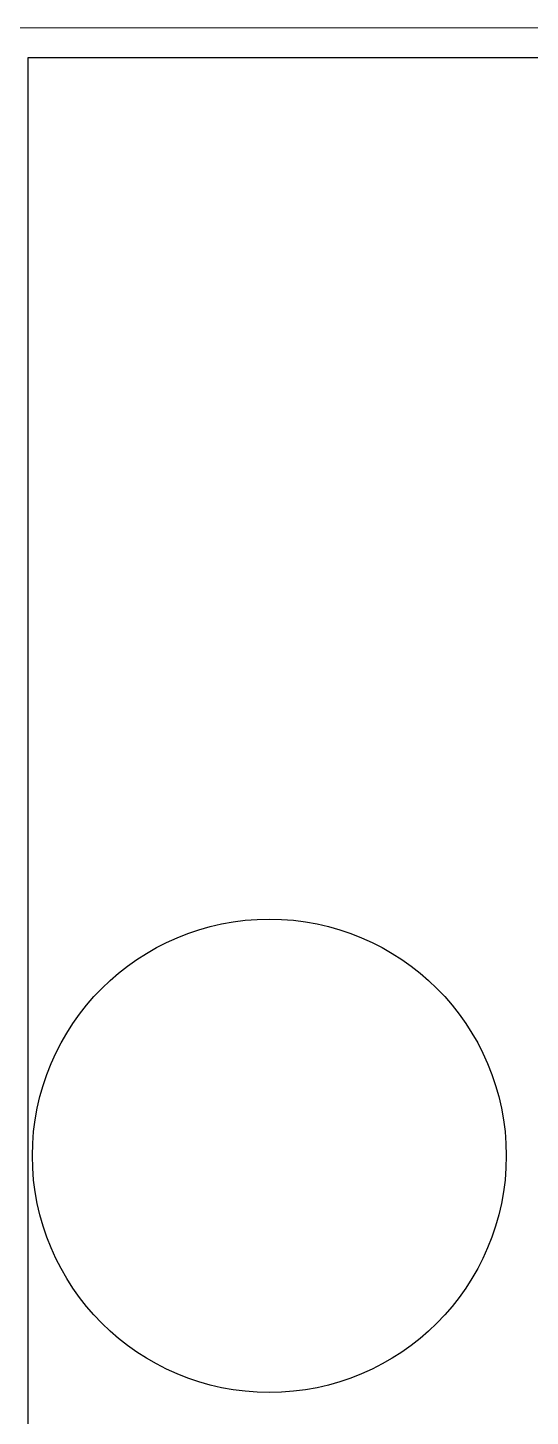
# Model space of a CAD drawing. Header units: millimetres. Extents: x -343543 to 400519, y -115663 to 104219.
# Drawn here: x -149728 to -149250, y -35086 to -33765 of the extents above; entities that cross this region are included whole.
import ezdxf

# ---------------------------------------------------------------- set-up
doc = ezdxf.new("R2010")
doc.units = ezdxf.units.MM
for name, color, linetype, lineweight in [('A-SYMBOLS', 10, 'Continuous', 13), ('XREF MAT BANG TUONG XAY$0$01.Xref _MB T2-Mai$0$$0$A-FNSH', 8, 'Continuous', 9), ('XREF MAT BANG TUONG XAY$0$A-FINE', 8, 'Continuous', 25)]:
    doc.layers.add(name, color=color, linetype=linetype, lineweight=lineweight)
doc.layers.add('INNO-LINK', color=6, linetype='Continuous')

# ---------------------------------------------------------------- blocks, each defined once
blk = doc.blocks.new('01.Xref _MB T1')
at = {"layer": 'XREF MAT BANG TUONG XAY$0$01.Xref _MB T2-Mai$0$$0$A-FNSH', "color": 8}
blk.add_lwpolyline([(31604.98415, -43834.99766), (36835.00313, -43834.99753), (36835.01098, -33764.9962), (31490.01171, -33764.9962)], dxfattribs=at)
at = {"layer": 'XREF MAT BANG TUONG XAY$0$A-FINE', "color": 8}
blk.add_lwpolyline([(36835.01095, -33793.63705), (31604.99214, -33793.63705), (31604.98423, -43834.99759), (36835.00304, -43834.99759)], close=True, dxfattribs=at)

msp = doc.modelspace()

# ---------------------------------------------------------------- block references
at = {"layer": 'A-SYMBOLS'}
msp.add_blockref('01.Xref _MB T1', (-181333.1, 0), dxfattribs=at)

# ---------------------------------------------------------------- next in the draw order: linework, layer by layer
at = {"layer": 'INNO-LINK'}
msp.add_circle((-149498.4, -34838.6), 225.3, dxfattribs=at)

doc.saveas('drawing.dxf')
